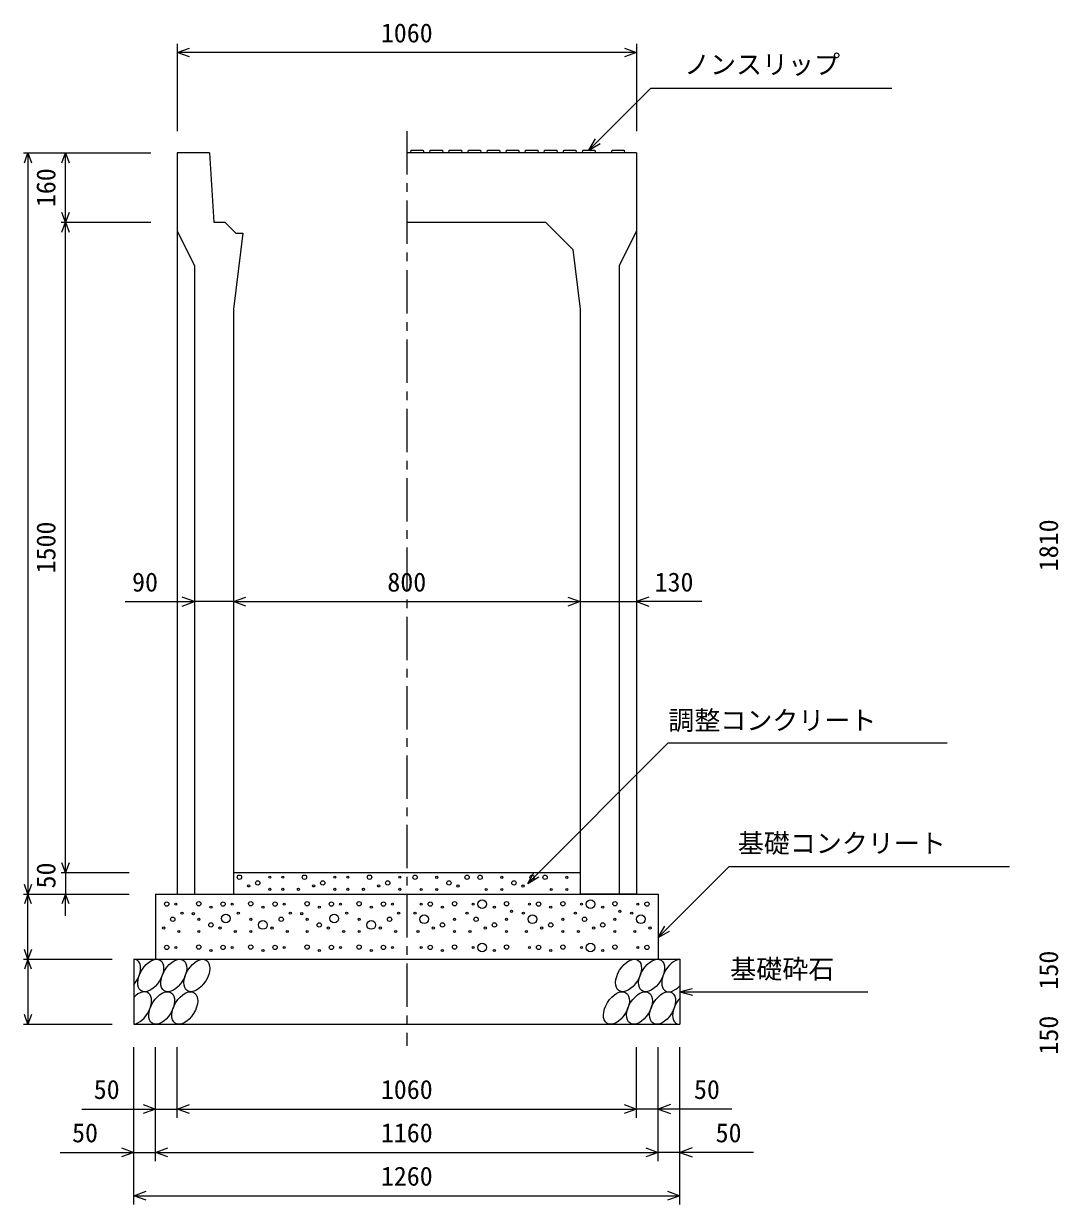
# Model space of a CAD drawing. Units: millimetres, scale not verified. Extents: x -16800 to 16800, y -5940 to 5940.
# Drawn here: x 8716 to 11103, y -2852 to -128 of the extents above; entities that cross this region are included whole.
import ezdxf
from ezdxf.enums import TextEntityAlignment as Align

# ---------------------------------------------------------------- set-up
doc = ezdxf.new("R2010")
doc.units = ezdxf.units.MM
doc.header["$LTSCALE"] = 20
doc.linetypes.add('CHAIN1', pattern=[8, 5, -1, 1, -1])
for name, color, linetype, lineweight in [('0-0_DIM', 7, 'Continuous', 25), ('0-2_HATCH', 6, 'Continuous', 25), ('0-5_OUTLINE', 3, 'Continuous', 25)]:
    doc.layers.add(name, color=color, linetype=linetype, lineweight=lineweight)
doc.styles.add('ＭＳ ゴシック', font='')
doc.styles.get('ＭＳ ゴシック').set_extended_font_data('MS Gothic')

msp = doc.modelspace()

# ---------------------------------------------------------------- linework, layer by layer
at = {"layer": '0-0_DIM'}
for p, q in [((9070, -174.92), (9070, -376.66)), ((10130, -174.92), (10130, -376.66)), ((10130, -194.92), (9070, -194.92)), ((10020, -420.16), (10162.21, -277.95)), ((10719.1, -277.95), (10162.21, -277.95)), ((10020, -420.16), (10035, -394.18)), ((10020, -420.16), (10045.98, -405.16)), ((8715.8, -426.66), (9009.13, -426.66)), ((8725.8, -426.66), (8725.8, -2136.66)), ((8812.46, -586.66), (8812.46, -426.66)), ((8802.46, -586.66), (9009.13, -586.66)), ((8812.46, -2086.66), (8812.46, -586.66)), ((8950.45, -1461.66), (9110, -1461.66)), ((9200, -1461.66), (9110, -1461.66)), ((9200, -1461.66), (10000, -1461.66)), ((10000, -1461.66), (10130, -1461.66)), ((10280.7, -1461.66), (10130, -1461.66)), ((8802.46, -2086.66), (8959.13, -2086.66)), ((8812.46, -2086.66), (8812.46, -2136.66)), ((9878.82, -2111.66), (9893.82, -2085.68)), ((9878.82, -2111.66), (9904.8, -2096.66)), ((10343.65, -2073.01), (10180, -2236.66)), ((10343.65, -2073.01), (10990.53, -2073.01)), ((8715.8, -2136.66), (8959.13, -2136.66)), ((8725.8, -2286.66), (8725.8, -2136.66)), ((8812.46, -2186.66), (8812.46, -2136.66)), ((10180, -2236.66), (10195, -2210.68)), ((10180, -2236.66), (10205.98, -2221.66)), ((8715.8, -2286.66), (8920, -2286.66)), ((8725.8, -2286.66), (8725.8, -2436.66)), ((10230, -2361.66), (10258.98, -2353.9)), ((10230, -2361.66), (10663.31, -2361.66)), ((10230, -2361.66), (10258.98, -2369.43)), ((8715.8, -2436.66), (8920, -2436.66)), ((8970, -2852.18), (8970, -2489.83)), ((9020, -2752.18), (9020, -2489.83)), ((9070, -2652.18), (9070, -2489.83)), ((10130, -2652.18), (10130, -2489.83)), ((10180, -2752.18), (10180, -2489.83)), ((10230, -2852.18), (10230, -2489.83)), ((8850, -2632.18), (9070, -2632.18)), ((9070, -2632.18), (10130, -2632.18)), ((10350, -2632.18), (10130, -2632.18)), ((8800, -2732.18), (9020, -2732.18)), ((9020, -2732.18), (10180, -2732.18)), ((10400, -2732.18), (10180, -2732.18)), ((8970, -2832.18), (10230, -2832.18))]:
    msp.add_line(p, q, dxfattribs=at)
at = {"layer": '0-0_DIM', "linetype": 'CHAIN1'}
msp.add_line((9600, -376.66), (9600, -2486.66), dxfattribs=at)
at = {"layer": '0-0_DIM'}
for points in [[(9098.23, -205.18), (9070.04, -194.92), (9098.23, -184.66)], [(10101.85, -184.66), (10130.04, -194.92), (10101.85, -205.18)], [(8717.59, -449.21), (8725.8, -426.66), (8734.01, -449.21)], [(8804.26, -449.21), (8812.46, -426.66), (8820.67, -449.21)], [(8820.67, -564.11), (8812.46, -586.66), (8804.26, -564.11)], [(8804.26, -609.21), (8812.46, -586.66), (8820.67, -609.21)], [(9081.81, -1471.92), (9110, -1461.66), (9081.81, -1451.4)], [(9228.19, -1471.92), (9200, -1461.66), (9228.19, -1451.4)], [(9971.81, -1451.4), (10000, -1461.66), (9971.81, -1471.92)], [(10158.19, -1451.4), (10130, -1461.66), (10158.19, -1471.92)], [(9878.82, -2111.66), (10203.29, -1787.2), (10846.84, -1787.2)], [(8820.67, -2064.11), (8812.46, -2086.66), (8804.26, -2064.11)], [(8734.01, -2114.11), (8725.8, -2136.66), (8717.59, -2114.11)], [(8734.01, -2159.21), (8725.8, -2136.66), (8717.59, -2159.21)], [(8820.67, -2159.21), (8812.46, -2136.66), (8804.26, -2159.21)], [(8734.01, -2264.11), (8725.8, -2286.66), (8717.59, -2264.11)], [(8734.01, -2309.21), (8725.8, -2286.66), (8717.59, -2309.21)], [(8734.01, -2414.11), (8725.8, -2436.66), (8717.59, -2414.11)], [(8991.81, -2621.91), (9020, -2632.18), (8991.81, -2642.44)], [(9098.19, -2642.44), (9070, -2632.18), (9098.19, -2621.91)], [(10101.81, -2621.91), (10130, -2632.18), (10101.81, -2642.44)], [(10208.19, -2621.91), (10180, -2632.18), (10208.19, -2642.44)], [(8941.81, -2721.91), (8970, -2732.18), (8941.81, -2742.44)], [(9048.19, -2742.44), (9020, -2732.18), (9048.19, -2721.91)], [(10151.81, -2721.91), (10180, -2732.18), (10151.81, -2742.44)], [(10258.19, -2721.91), (10230, -2732.18), (10258.19, -2742.44)], [(8998.19, -2842.44), (8970, -2832.18), (8998.19, -2821.91)], [(10201.81, -2821.91), (10230, -2832.18), (10201.81, -2842.44)]]:
    msp.add_lwpolyline(points, dxfattribs=at)
at = {"layer": '0-2_HATCH'}
for points in [[(9609, -426.66), (9610, -420.16), (9638, -420.16), (9639, -426.66)], [(9653, -426.66), (9654, -420.16), (9682, -420.16), (9683, -426.66)], [(9697, -426.66), (9698, -420.16), (9726, -420.16), (9727, -426.66)], [(9741, -426.66), (9742, -420.16), (9770, -420.16), (9771, -426.66)], [(9785, -426.66), (9786, -420.16), (9814, -420.16), (9815, -426.66)], [(9829, -426.66), (9830, -420.16), (9858, -420.16), (9859, -426.66)], [(9873, -426.66), (9874, -420.16), (9902, -420.16), (9903, -426.66)], [(9917, -426.66), (9918, -420.16), (9946, -420.16), (9947, -426.66)], [(9961, -426.66), (9962, -420.16), (9990, -420.16), (9991, -426.66)], [(10005, -426.66), (10006, -420.16), (10034, -420.16), (10035, -426.66)], [(10072.5, -426.66), (10073.5, -420.16), (10101.5, -420.16), (10102.5, -426.66)]]:
    msp.add_lwpolyline(points, dxfattribs=at)
for centre, radius in [((9213.88, -2097.35), 5), ((9283.97, -2097.35), 2.5), ((9313.97, -2097.35), 2.5), ((9363.88, -2097.35), 5), ((9433.97, -2097.35), 2.5), ((9463.97, -2097.35), 2.5), ((9513.88, -2097.35), 5), ((9583.97, -2097.35), 2.5), ((9619.13, -2097.63), 5), ((9669.04, -2097.63), 2.5), ((9739.13, -2097.63), 5), ((9769.13, -2097.63), 5), ((9819.04, -2097.63), 2.5), ((9889.13, -2097.63), 5), ((9919.13, -2097.63), 5), ((9969.04, -2097.63), 2.5), ((9234.9, -2117.48), 2.5), ((9255.93, -2110.48), 5), ((9283.97, -2125.36), 2.5), ((9313.97, -2125.36), 2.5), ((9349.86, -2125.36), 2.5), ((9384.9, -2117.48), 2.5), ((9405.93, -2110.48), 5), ((9433.97, -2125.36), 2.5), ((9463.97, -2125.36), 2.5), ((9499.86, -2125.36), 2.5), ((9534.9, -2117.48), 2.5), ((9555.93, -2110.48), 5), ((9583.97, -2125.36), 2.5), ((9633.15, -2125.65), 2.5), ((9669.04, -2125.65), 2.5), ((9697.08, -2110.76), 5), ((9718.11, -2117.77), 2.5), ((9783.15, -2125.65), 2.5), ((9819.04, -2125.65), 2.5), ((9847.08, -2110.76), 5), ((9868.11, -2117.77), 2.5), ((9933.15, -2125.65), 2.5), ((9969.04, -2125.65), 2.5), ((9773.96, -2159.48), 10), ((10023.96, -2159.48), 10), ((9046.04, -2159.48), 5), ((9067.07, -2159.48), 2.5), ((9081.09, -2180.49), 2.5), ((9107.55, -2181.4), 2.5), ((9119.97, -2158.61), 5), ((9148.01, -2166.49), 2.5), ((9176.04, -2159.48), 5), ((9197.07, -2159.48), 2.5), ((9211.09, -2180.49), 2.5), ((9239.97, -2158.61), 5), ((9268.01, -2166.49), 2.5), ((9296.04, -2159.48), 5), ((9317.07, -2159.48), 2.5), ((9331.09, -2180.49), 2.5), ((9357.55, -2181.4), 2.5), ((9369.97, -2158.61), 5), ((9398.01, -2166.49), 2.5), ((9426.04, -2159.48), 5), ((9447.07, -2159.48), 2.5), ((9461.09, -2180.49), 2.5), ((9489.97, -2158.61), 5), ((9518.01, -2166.49), 2.5), ((9546.04, -2159.48), 5), ((9567.07, -2159.48), 2.5), ((9581.09, -2180.49), 2.5), ((9618.91, -2180.49), 2.5), ((9632.93, -2159.48), 2.5), ((9653.96, -2159.48), 5), ((9681.99, -2166.49), 2.5), ((9710.03, -2158.61), 5), ((9738.91, -2180.49), 2.5), ((9752.93, -2159.48), 2.5), ((9801.99, -2166.49), 2.5), ((9830.03, -2158.61), 5), ((9841.37, -2176.18), 2.5), ((9868.91, -2180.49), 2.5), ((9882.93, -2159.48), 2.5), ((9903.96, -2159.48), 5), ((9931.99, -2166.49), 2.5), ((9960.03, -2158.61), 5), ((9988.91, -2180.49), 2.5), ((10002.93, -2159.48), 2.5), ((10051.99, -2166.49), 2.5), ((10080.03, -2158.61), 5), ((10091.37, -2176.18), 2.5), ((10118.91, -2180.49), 2.5), ((10132.93, -2159.48), 2.5), ((10153.96, -2159.48), 5), ((9060.06, -2194.5), 5), ((9119.97, -2194.5), 2.5), ((9148.01, -2207.63), 5), ((9182.58, -2192.5), 10), ((9239.97, -2194.5), 2.5), ((9268.01, -2207.63), 10), ((9310.06, -2194.5), 5), ((9369.97, -2194.5), 2.5), ((9398.01, -2207.63), 5), ((9432.58, -2192.5), 10), ((9489.97, -2194.5), 2.5), ((9518.01, -2207.63), 10), ((9560.06, -2194.5), 5), ((9639.94, -2194.5), 10), ((9681.99, -2207.63), 5), ((9710.03, -2194.5), 2.5), ((9759.94, -2194.5), 5), ((9801.99, -2207.63), 5), ((9830.03, -2194.5), 2.5), ((9889.94, -2194.5), 10), ((9931.99, -2207.63), 5), ((9960.03, -2194.5), 2.5), ((10009.94, -2194.5), 5), ((10051.99, -2207.63), 5), ((10080.03, -2194.5), 2.5), ((10139.94, -2194.5), 10), ((9039.03, -2214.64), 2.5), ((9074.08, -2222.51), 2.5), ((9119.97, -2222.51), 2.5), ((9169.03, -2214.64), 2.5), ((9204.08, -2222.51), 2.5), ((9239.97, -2222.51), 2.5), ((9289.03, -2214.64), 2.5), ((9324.08, -2222.51), 2.5), ((9369.97, -2222.51), 2.5), ((9419.03, -2214.64), 2.5), ((9454.08, -2222.51), 2.5), ((9489.97, -2222.51), 2.5), ((9539.03, -2214.64), 2.5), ((9574.08, -2222.51), 2.5), ((9625.92, -2222.51), 2.5), ((9660.97, -2214.64), 2.5), ((9710.03, -2222.51), 2.5), ((9745.92, -2222.51), 2.5), ((9780.97, -2214.64), 2.5), ((9830.03, -2222.51), 2.5), ((9875.92, -2222.51), 2.5), ((9910.97, -2214.64), 2.5), ((9960.03, -2222.51), 2.5), ((9995.92, -2222.51), 2.5), ((10030.97, -2214.64), 2.5), ((10080.03, -2222.51), 2.5), ((10125.92, -2222.51), 2.5), ((10160.97, -2214.64), 2.5), ((9046.04, -2259.48), 5), ((9067.07, -2259.48), 2.5), ((9119.97, -2258.61), 5), ((9176.04, -2259.48), 5), ((9197.07, -2259.48), 2.5), ((9239.97, -2258.61), 5), ((9296.04, -2259.48), 5), ((9317.07, -2259.48), 2.5), ((9369.97, -2258.61), 5), ((9426.04, -2259.48), 5), ((9447.07, -2259.48), 2.5), ((9489.97, -2258.61), 5), ((9546.04, -2259.48), 5), ((9567.07, -2259.48), 2.5), ((9632.93, -2259.48), 2.5), ((9653.96, -2259.48), 5), ((9710.03, -2258.61), 5), ((9752.93, -2259.48), 2.5), ((9773.96, -2259.48), 10), ((9830.03, -2258.61), 5), ((9882.93, -2259.48), 2.5), ((9903.96, -2259.48), 5), ((9960.03, -2258.61), 5), ((10002.93, -2259.48), 2.5), ((10023.96, -2259.48), 10), ((10080.03, -2258.61), 5), ((10132.93, -2259.48), 2.5), ((10153.96, -2259.48), 5), ((9148.01, -2266.49), 2.5), ((9268.01, -2266.49), 2.5), ((9398.01, -2266.49), 2.5), ((9518.01, -2266.49), 2.5), ((9681.99, -2266.49), 2.5), ((9801.99, -2266.49), 2.5), ((9931.99, -2266.49), 2.5), ((10051.99, -2266.49), 2.5)]:
    msp.add_circle(centre, radius, dxfattribs=at)
for centre, start_param, end_param in [((8955.84, -2324.18), 4.4524467, 6.6076907), ((10217.93, -2324.18), 0.4022642, 4.3746879), ((8981.16, -2399.17), 3.5766262, 7.4835112), ((10243.25, -2399.17), 1.2768793, 3.5000728)]:
    msp.add_ellipse(centre, major_axis=(21.81, 35.31), ratio=0.5792, start_param=start_param, end_param=end_param, dxfattribs=at)
for centre in [(9009.05, -2324.18), (9062.26, -2324.18), (9115.47, -2324.18), (10111.51, -2324.18), (10164.72, -2324.18), (9034.37, -2399.17), (9087.58, -2399.17), (10083.63, -2399.17), (10136.84, -2399.17), (10190.04, -2399.17)]:
    msp.add_ellipse(centre, major_axis=(21.81, 35.31), ratio=0.5792, dxfattribs=at)
at = {"layer": '0-5_OUTLINE'}
for p, q in [((9145, -426.66), (9070, -426.66)), ((9070, -426.66), (9070, -2136.66)), ((9145, -426.66), (9155, -586.64)), ((10130, -426.66), (9600, -426.66)), ((10130, -426.66), (10130, -2136.66)), ((9155, -586.64), (9180.45, -586.64)), ((9180.45, -586.64), (9205.45, -611.64)), ((9600, -586.66), (9920, -586.66)), ((9982.86, -649.52), (9920, -586.66)), ((9070, -606.66), (9110, -686.66)), ((9221.88, -611.64), (9200, -786.66)), ((9205.45, -611.64), (9221.88, -611.64)), ((10130, -606.66), (10090, -686.66)), ((9982.86, -649.52), (10000, -786.66)), ((9110, -686.66), (9110, -2136.66)), ((10090, -686.66), (10090, -2136.66)), ((9200, -786.66), (9200, -2136.66)), ((10000, -786.66), (10000, -2136.66)), ((9200, -2086.66), (10000, -2086.66)), ((9020, -2136.66), (10180, -2136.66)), ((9020, -2136.66), (9020, -2286.66)), ((9070, -2136.66), (9200, -2136.66)), ((10130, -2136.66), (10000, -2136.66)), ((10180, -2136.66), (10180, -2286.66)), ((8970, -2286.66), (10230, -2286.66)), ((8970, -2286.66), (8970, -2436.66)), ((10230, -2286.66), (10230, -2436.66)), ((8970, -2436.66), (10230, -2436.66))]:
    msp.add_line(p, q, dxfattribs=at)

# ---------------------------------------------------------------- texts
at = {"layer": '0-0_DIM', "style": 'ＭＳ ゴシック'}
for s, p in [('1060', (9540, -184.92)), ('ノンスリップ', (10239.52, -257.77)), ('90', (8966.03, -1451.66)), ('800', (9555, -1451.66)), ('130', (10171.58, -1451.66)), ('調整コンクリート', (10203.29, -1770.77)), ('基礎コンクリート', (10363.65, -2054.27)), ('基礎砕石', (10346.32, -2344.49)), ('50', (8877.56, -2622.18)), ('1060', (9540, -2622.18)), ('50', (10262.44, -2622.18)), ('50', (8827.56, -2722.18)), ('1160', (9540, -2722.18)), ('50', (10312.44, -2722.18)), ('1260', (9540, -2822.18))]:
    msp.add_text(s, height=43.99, dxfattribs=at).set_placement(p, align=Align.BOTTOM_LEFT)
for s, p in [('160', (8802.46, -551.66)), ('1500', (8802.46, -1396.66)), ('1810', (11115.8, -1391.66)), ('50', (8802.46, -2123.33)), ('150', (11115.8, -2356.66)), ('150', (11115.8, -2506.66))]:
    msp.add_text(s, height=43.99, rotation=90, dxfattribs=at).set_placement(p, align=Align.BOTTOM_LEFT)

doc.saveas('drawing.dxf')
